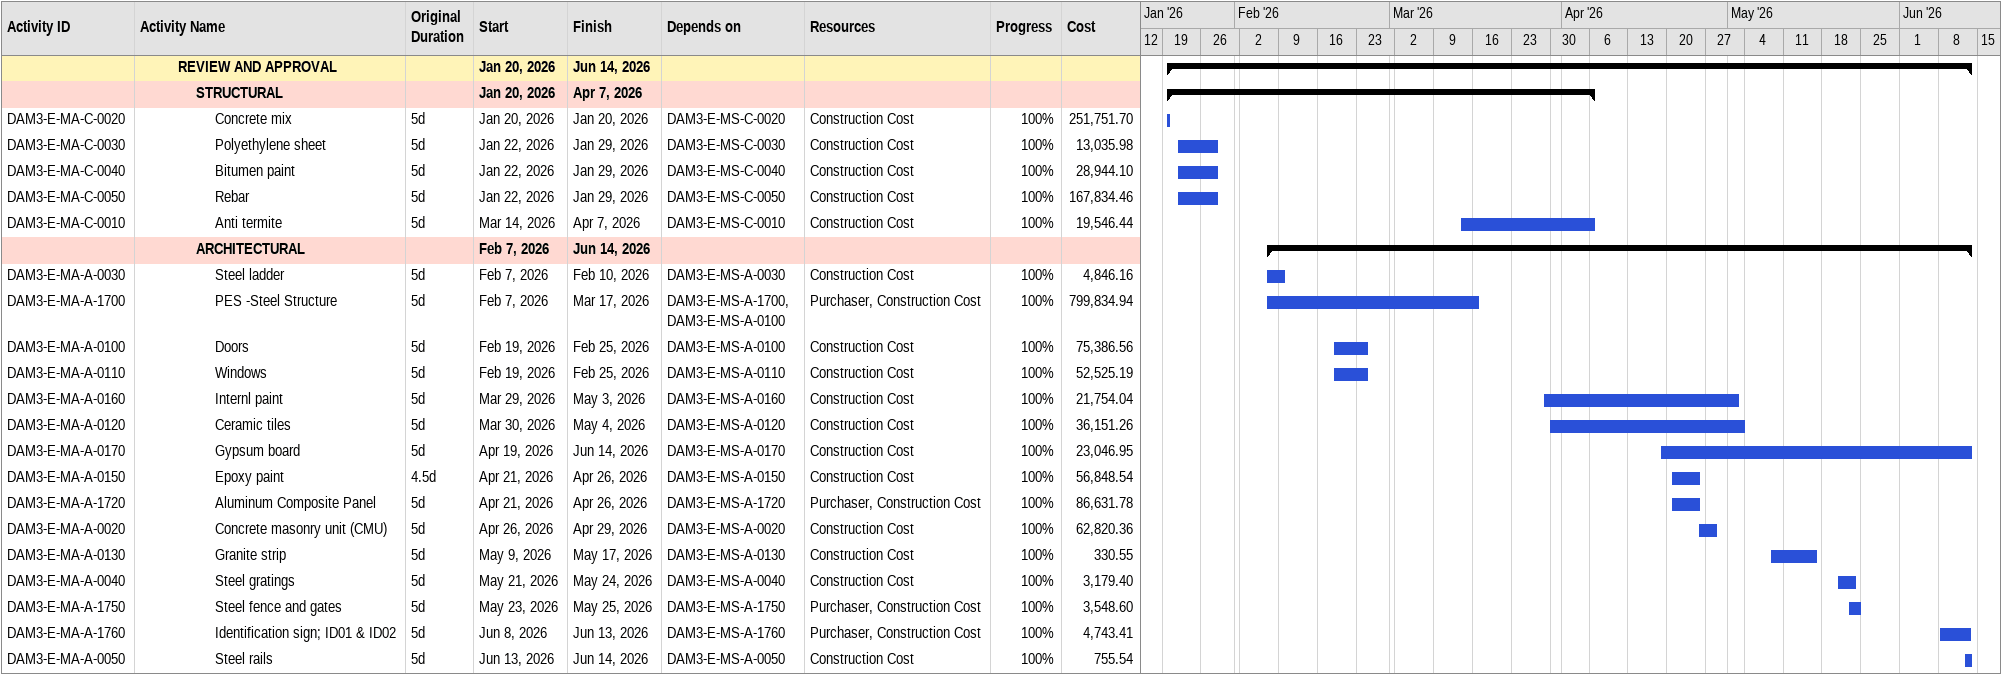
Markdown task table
| ID | Level | Task | Original duration | Start | Finish | Predecessors | Resources | % complete | Cost |
|---|---|---|---|---|---|---|---|---|---|
|  | 3 | **REVIEW AND APPROVAL** |  | 2026-01-20 | 2026-06-14 |  |  |  |  |
|  | 4 | **STRUCTURAL** |  | 2026-01-20 | 2026-04-07 |  |  |  |  |
| DAM3-E-MA-C-0020 | 5 | Concrete mix | 5d | 2026-01-20 | 2026-01-20 | DAM3-E-MS-C-0020 | Construction Cost | 100 | 251751.70 |
| DAM3-E-MA-C-0030 | 5 | Polyethylene sheet | 5d | 2026-01-22 | 2026-01-29 | DAM3-E-MS-C-0030 | Construction Cost | 100 | 13035.98 |
| DAM3-E-MA-C-0040 | 5 | Bitumen paint | 5d | 2026-01-22 | 2026-01-29 | DAM3-E-MS-C-0040 | Construction Cost | 100 | 28944.10 |
| DAM3-E-MA-C-0050 | 5 | Rebar | 5d | 2026-01-22 | 2026-01-29 | DAM3-E-MS-C-0050 | Construction Cost | 100 | 167834.46 |
| DAM3-E-MA-C-0010 | 5 | Anti termite | 5d | 2026-03-14 | 2026-04-07 | DAM3-E-MS-C-0010 | Construction Cost | 100 | 19546.44 |
|  | 4 | **ARCHITECTURAL** |  | 2026-02-07 | 2026-06-14 |  |  |  |  |
| DAM3-E-MA-A-0030 | 5 | Steel ladder | 5d | 2026-02-07 | 2026-02-10 | DAM3-E-MS-A-0030 | Construction Cost | 100 | 4846.16 |
| DAM3-E-MA-A-1700 | 5 | PES -Steel Structure | 5d | 2026-02-07 | 2026-03-17 | DAM3-E-MS-A-1700, DAM3-E-MS-A-0100 | Purchaser, Construction Cost | 100 | 799834.94 |
| DAM3-E-MA-A-0100 | 5 | Doors | 5d | 2026-02-19 | 2026-02-25 | DAM3-E-MS-A-0100 | Construction Cost | 100 | 75386.56 |
| DAM3-E-MA-A-0110 | 5 | Windows | 5d | 2026-02-19 | 2026-02-25 | DAM3-E-MS-A-0110 | Construction Cost | 100 | 52525.19 |
| DAM3-E-MA-A-0160 | 5 | Internl paint | 5d | 2026-03-29 | 2026-05-03 | DAM3-E-MS-A-0160 | Construction Cost | 100 | 21754.04 |
| DAM3-E-MA-A-0120 | 5 | Ceramic tiles | 5d | 2026-03-30 | 2026-05-04 | DAM3-E-MS-A-0120 | Construction Cost | 100 | 36151.26 |
| DAM3-E-MA-A-0170 | 5 | Gypsum board | 5d | 2026-04-19 | 2026-06-14 | DAM3-E-MS-A-0170 | Construction Cost | 100 | 23046.95 |
| DAM3-E-MA-A-0150 | 5 | Epoxy paint | 4.5d | 2026-04-21 | 2026-04-26 | DAM3-E-MS-A-0150 | Construction Cost | 100 | 56848.54 |
| DAM3-E-MA-A-1720 | 5 | Aluminum Composite Panel | 5d | 2026-04-21 | 2026-04-26 | DAM3-E-MS-A-1720 | Purchaser, Construction Cost | 100 | 86631.78 |
| DAM3-E-MA-A-0020 | 5 | Concrete masonry unit (CMU) | 5d | 2026-04-26 | 2026-04-29 | DAM3-E-MS-A-0020 | Construction Cost | 100 | 62820.36 |
| DAM3-E-MA-A-0130 | 5 | Granite strip | 5d | 2026-05-09 | 2026-05-17 | DAM3-E-MS-A-0130 | Construction Cost | 100 | 330.55 |
| DAM3-E-MA-A-0040 | 5 | Steel gratings | 5d | 2026-05-21 | 2026-05-24 | DAM3-E-MS-A-0040 | Construction Cost | 100 | 3179.40 |
| DAM3-E-MA-A-1750 | 5 | Steel fence and gates | 5d | 2026-05-23 | 2026-05-25 | DAM3-E-MS-A-1750 | Purchaser, Construction Cost | 100 | 3548.60 |
| DAM3-E-MA-A-1760 | 5 | Identification sign; ID01 & ID02 | 5d | 2026-06-08 | 2026-06-13 | DAM3-E-MS-A-1760 | Purchaser, Construction Cost | 100 | 4743.41 |
| DAM3-E-MA-A-0050 | 5 | Steel rails | 5d | 2026-06-13 | 2026-06-14 | DAM3-E-MS-A-0050 | Construction Cost | 100 | 755.54 |
